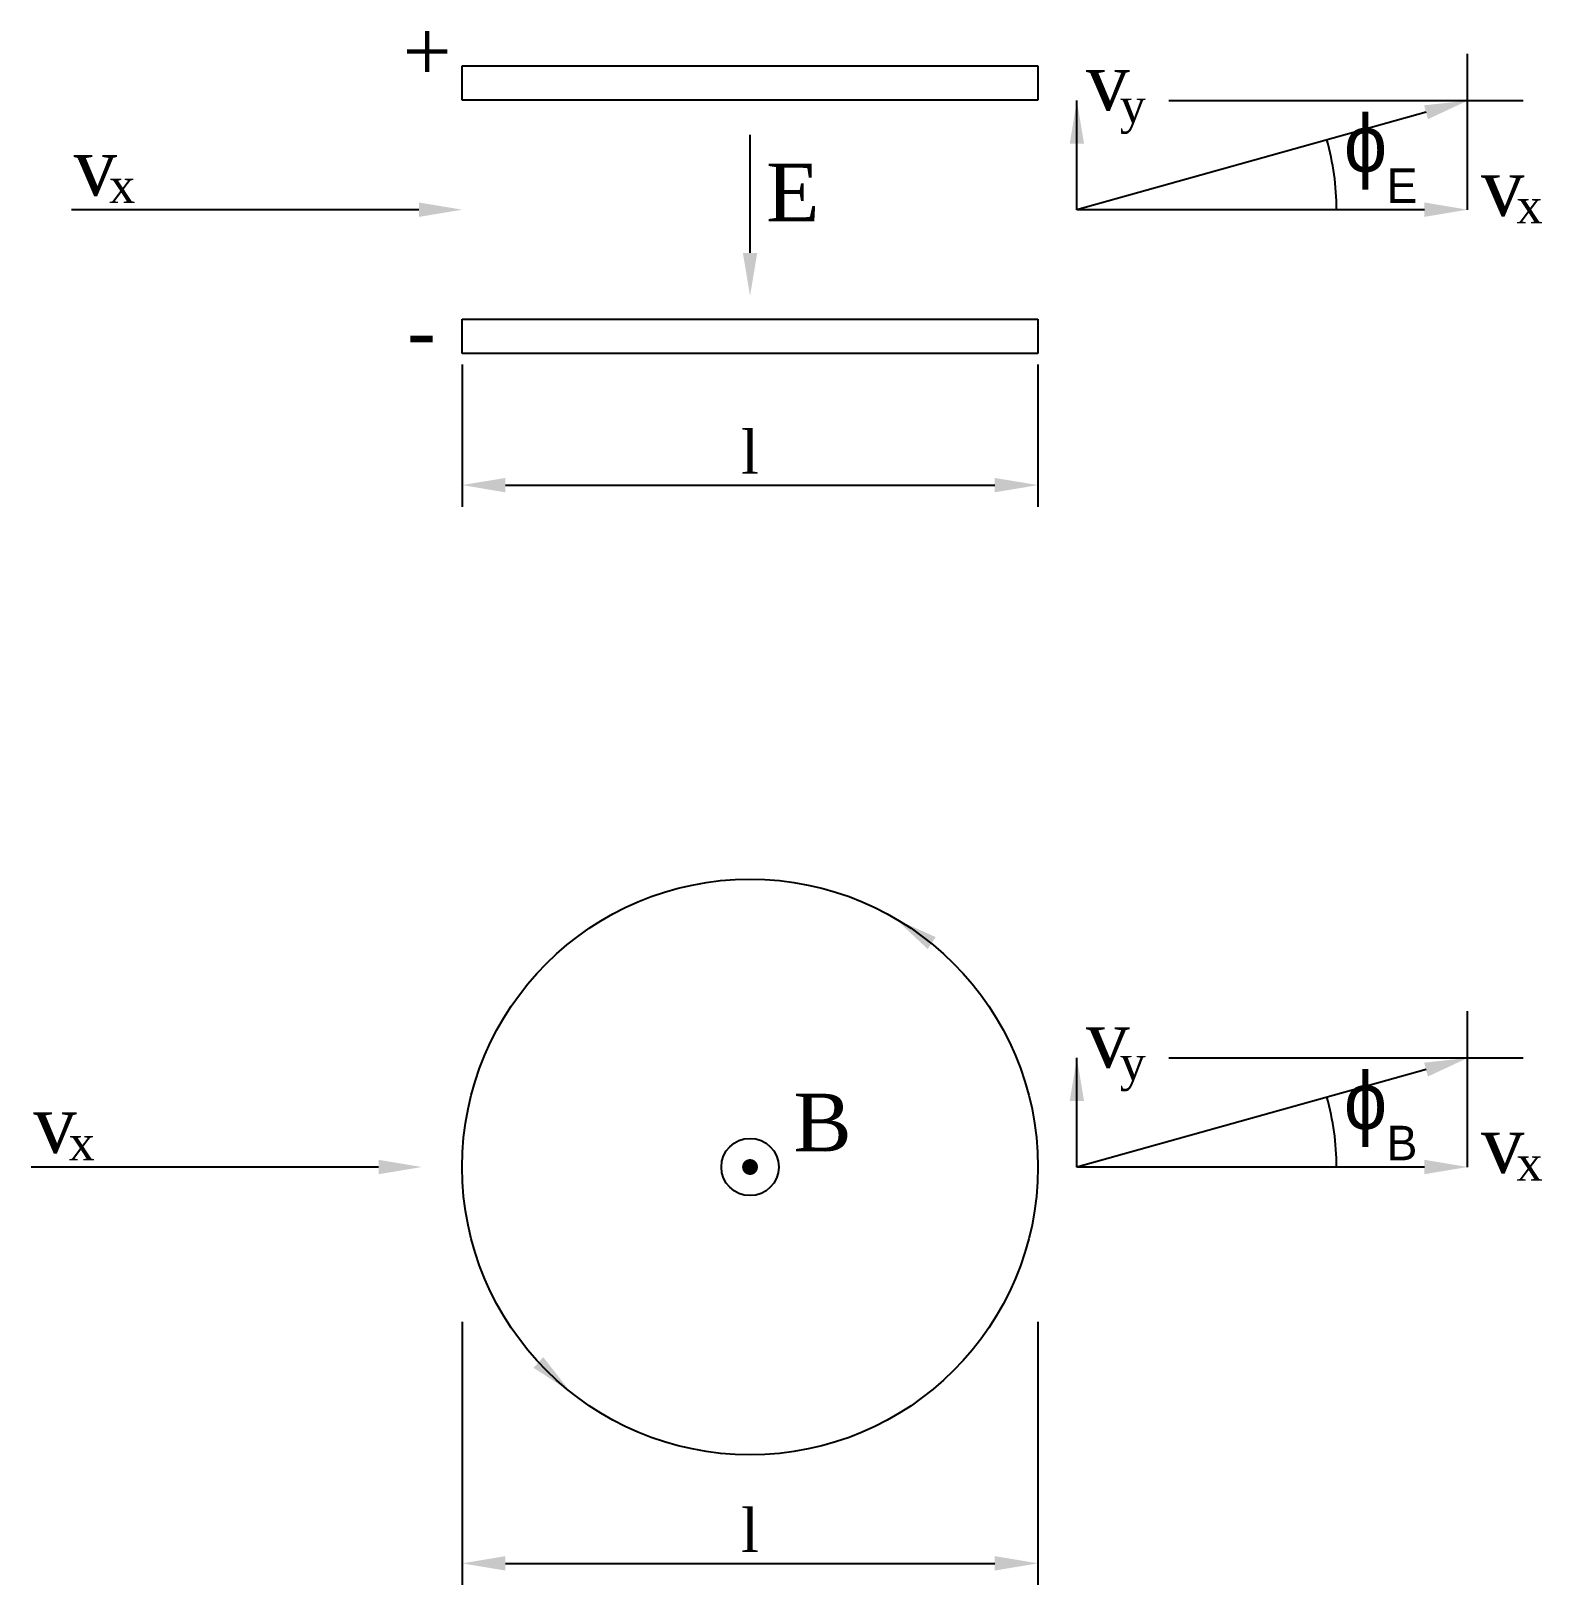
# Model space of a CAD drawing. Extents: x 77 to 208, y 29 to 164.
import ezdxf

# ---------------------------------------------------------------- set-up
doc = ezdxf.new("R2010")
doc.units = 0
doc.layers.get('0').update_dxf_attribs({"linetype": 'CONTINUOUS'})
doc.layers.get('DEFPOINTS').update_dxf_attribs({"linetype": 'CONTINUOUS'})
doc.styles.add('STYLE1', font='TIMES.TTF')
doc.styles.add('STYLE2', font='SYMBOL.TTF')
doc.dimstyles.get("Standard").update_dxf_attribs({"dimtxt": 0.18, "dimasz": 0.18, "dimexe": 0.18, "dimexo": 0.0625, "dimgap": 0.09, "dimtad": 0, "dimtih": 1, "dimtoh": 1, "dimdec": 4, "dimzin": 0, "dimtxsty": 'STANDARD', "dimcen": 0.09, "dimazin": 3, "dimtfac": 1, "dimtdec": 4, "dimtofl": 0, "dimtmove": 0, "dimatfit": 3, "dimtolj": 1, "dimtzin": 0})

# ---------------------------------------------------------------- blocks, each defined once
blk = doc.blocks.new('*D0')
at = {"color": 0, "linetype": 'BYBLOCK'}
for p, q in [((115, 105.06), (115, 92.7)), ((165, 105.06), (165, 92.7)), ((118.75, 94.58), (161.25, 94.58))]:
    blk.add_line(p, q, dxfattribs=at)
for points in [[(118.75, 95.2), (118.75, 93.95), (115, 94.58)], [(161.25, 95.2), (161.25, 93.95), (165, 94.58)]]:
    blk.add_solid(points, dxfattribs=at)
at = {"layer": 'DEFPOINTS', "color": 0, "linetype": 'BYBLOCK'}
for p in [(115, 106), (165, 106), (165, 94.58)]:
    blk.add_point(p, dxfattribs=at)
at = {"color": 0, "linetype": 'BYBLOCK', "insert": (140, 97.44), "char_height": 3.75, "attachment_point": 5, "style": 'STYLE1'}
blk.add_mtext('\\A1;l', dxfattribs=at)

msp = doc.modelspace()

# ---------------------------------------------------------------- linework, layer by layer
for p, q in [((114.46651, 160.84772), (164.46651, 160.84772)), ((114.46651, 157.84772), (114.46651, 160.84772)), ((164.46651, 160.84772), (164.46651, 157.84772)), ((201.78237, 148.34772), (201.78237, 161.87371)), ((164.46651, 157.84772), (114.46651, 157.84772)), ((167.85039, 148.34772), (167.85039, 157.81799)), ((198.17041, 156.8099), (167.85039, 148.34772)), ((175.8341, 157.81799), (206.61296, 157.81799)), ((139.46651, 144.59772), (139.46651, 154.84772)), ((110.71651, 148.34772), (80.53452, 148.34772)), ((198.03237, 148.34772), (167.85039, 148.34772)), ((114.46651, 138.84772), (164.46651, 138.84772)), ((114.46651, 135.84772), (114.46651, 138.84772)), ((164.46651, 138.84772), (164.46651, 135.84772)), ((164.46651, 135.84772), (114.46651, 135.84772)), ((201.78237, 65.20051), (201.78237, 78.7265)), ((167.85039, 65.20051), (167.85039, 74.67078)), ((175.8341, 74.67078), (206.61296, 74.67078)), ((198.17041, 73.66269), (167.85039, 65.20051)), ((107.21358, 65.20051), (77.0316, 65.20051)), ((198.03237, 65.20051), (167.85039, 65.20051))]:
    msp.add_line(p, q)
at = {"color": 0, "linetype": 'BYBLOCK'}
for p, q in [((114.46651, 51.76301), (114.46651, 28.90273)), ((164.46651, 51.76301), (164.46651, 28.90273)), ((118.21651, 30.77773), (160.71651, 30.77773))]:
    msp.add_line(p, q, dxfattribs=at)
at = {"const_width": 0.68799}
msp.add_lwpolyline([(139.12251, 65.20051, 1), (139.8105, 65.20051, 1)], format="xyb", close=True, dxfattribs=at)
for radius in [25, 2.48755]:
    msp.add_circle((139.46651, 65.20051), radius)
for centre in [(167.85039, 148.34772), (167.85039, 65.20051)]:
    msp.add_arc(centre, 22.54481, 0, 15.594186)
for points in [[(167.22539, 154.06799), (168.47539, 154.06799), (167.85039, 157.81799)], [(198.0024, 157.4119), (198.33843, 156.20791), (201.78237, 157.81799)], [(110.71651, 148.97272), (110.71651, 147.72272), (114.46651, 148.34772)], [(198.03237, 148.97272), (198.03237, 147.72272), (201.78237, 148.34772)], [(140.09151, 144.59772), (138.84151, 144.59772), (139.46651, 140.84772)], [(154.89309, 84.12806), (155.58725, 85.16759), (152.12157, 86.73033)], [(167.22539, 70.92078), (168.47539, 70.92078), (167.85039, 74.67078)], [(198.0024, 74.26469), (198.33843, 73.0607), (201.78237, 74.67078)], [(107.21358, 65.82551), (107.21358, 64.57551), (110.96358, 65.20051)], [(198.03237, 65.82551), (198.03237, 64.57551), (201.78237, 65.20051)], [(121.509, 48.68413), (120.66421, 47.76282), (123.85054, 45.68908)]]:
    msp.add_solid(points)
at = {"color": 0, "linetype": 'BYBLOCK'}
for points in [[(118.21651, 31.40273), (118.21651, 30.15273), (114.46651, 30.77773)], [(160.71651, 31.40273), (160.71651, 30.15273), (164.46651, 30.77773)]]:
    msp.add_solid(points, dxfattribs=at)
at = {"layer": 'DEFPOINTS', "color": 0, "linetype": 'BYBLOCK'}
msp.add_point((164.46651, 30.77773), dxfattribs=at)

# ---------------------------------------------------------------- texts
for s, height, style, p in [('+', 5, 'STYLE1', (109.29751, 159.54569)), ('v', 5, 'STYLE1', (168.65127, 156.97991)), ('y', 3, 'STYLE1', (171.57209, 155.89605)), ('j', 5, 'STYLE2', (191.04166, 151.60218)), ('v', 5, 'STYLE1', (80.72251, 149.59137)), ('E', 5, 'STYLE1', (140.8804, 147.33756)), ('E', 3, 'STYLE2', (194.74492, 148.9301)), ('v', 5, 'STYLE1', (202.94272, 147.82919)), ('x', 3, 'STYLE1', (83.80226, 148.92814)), ('x', 3, 'STYLE1', (206.02247, 147.16596)), ('-', 5, 'STYLE1', (109.6735, 135.31726)), ('v', 5, 'STYLE1', (168.65127, 73.8327)), ('y', 3, 'STYLE1', (171.57209, 72.74884)), ('j', 5, 'STYLE2', (191.04166, 68.45497)), ('B', 5, 'STYLE1', (143.24998, 66.5688)), ('v', 5, 'STYLE1', (77.21959, 66.44416)), ('x', 3, 'STYLE1', (80.29934, 65.78093)), ('B', 3, 'STYLE2', (194.74492, 65.7829)), ('v', 5, 'STYLE1', (202.94272, 64.68198)), ('x', 3, 'STYLE1', (206.02247, 64.01875))]:
    msp.add_text(s, height=height, dxfattribs=dict(style=style)).set_placement(p)
at = {"color": 0, "linetype": 'BYBLOCK', "insert": (139.46651, 33.63755), "char_height": 3.75, "attachment_point": 5, "style": 'STYLE1'}
msp.add_mtext('\\A1;l', dxfattribs=at)

# ---------------------------------------------------------------- dimensions: what is measured, and where the dimension line sits
dim = msp.add_linear_dim(base=(164.46651, 124.42386), p1=(114.46651, 135.84772), p2=(164.46651, 135.84772), text='l', dimstyle='STANDARD', override={"dimscale": 1.5, "dimtxt": 2.5, "dimasz": 2.5, "dimexe": 1.25, "dimexo": 0.625, "dimgap": 0.625, "dimtad": 1, "dimtih": 0, "dimtoh": 0, "dimzin": 8, "dimtxsty": 'STYLE1', "dimcen": 2.5, "dimtofl": 1})
dim.commit()
dim.dimension.update_dxf_attribs({"geometry": '*D0', "text_midpoint": (139.46651, 127.28367), "insert": (-0.53349, 29.84772)})

doc.saveas('drawing.dxf')
